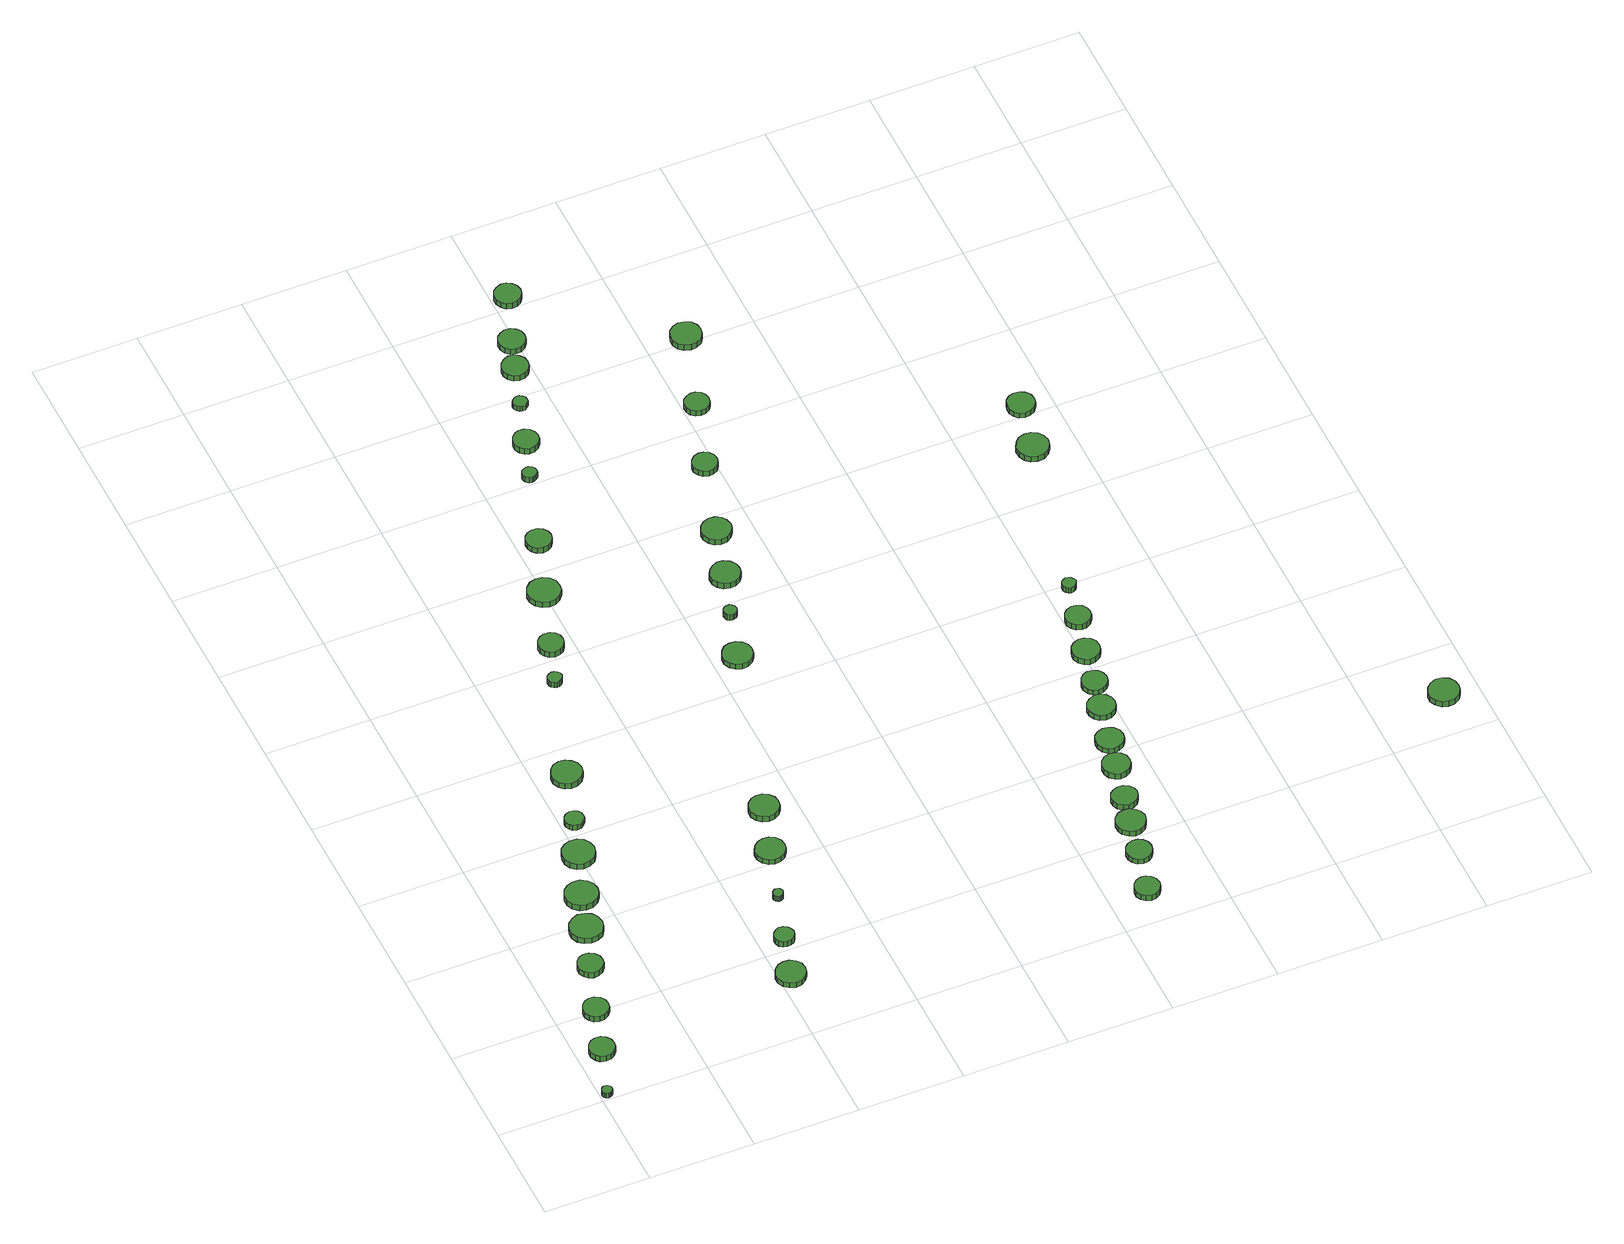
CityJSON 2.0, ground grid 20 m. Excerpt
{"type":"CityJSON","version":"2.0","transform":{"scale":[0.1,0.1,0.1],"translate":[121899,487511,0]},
"CityObjects":{
"tree1":{"type":"SolitaryVegetationObject","attributes":{"function":"something"},"geometry":[{"type":"MultiSurface","lod":"1","boundaries":[[[0,1,2,3,4,5,6,7,8,9,10,11,12,13,14]],[[15,16,17,18,19,20,21,22,23,24,25,26,27,28,29]],[[0,29,28,1]],[[1,28,27,2]],[[2,27,26,3]],[[3,26,25,4]],[[4,25,24,5]],[[5,24,23,6]],[[6,23,22,7]],[[7,22,21,8]],[[8,21,20,9]],[[9,20,19,10]],[[10,19,18,11]],[[11,18,17,12]],[[12,17,16,13]],[[13,16,15,14]],[[14,15,29,0]]]}]},
"tree2":{"type":"SolitaryVegetationObject","attributes":{"function":"something"},"geometry":[{"type":"MultiSurface","lod":"1","boundaries":[[[30,31,32,33,34,35,36,37,38,39,40,41,42,43,44]],[[45,46,47,48,49,50,51,52,53,54,55,56,57,58,59]],[[30,59,58,31]],[[31,58,57,32]],[[32,57,56,33]],[[33,56,55,34]],[[34,55,54,35]],[[35,54,53,36]],[[36,53,52,37]],[[37,52,51,38]],[[38,51,50,39]],[[39,50,49,40]],[[40,49,48,41]],[[41,48,47,42]],[[42,47,46,43]],[[43,46,45,44]],[[44,45,59,30]]]}]},
"tree3":{"type":"SolitaryVegetationObject","attributes":{"function":"something"},"geometry":[{"type":"MultiSurface","lod":"1","boundaries":[[[60,61,62,63,64,65,66,67,68,69,70,71,72,73,74]],[[75,76,77,78,79,80,81,82,83,84,85,86,87,88,89]],[[60,89,88,61]],[[61,88,87,62]],[[62,87,86,63]],[[63,86,85,64]],[[64,85,84,65]],[[65,84,83,66]],[[66,83,82,67]],[[67,82,81,68]],[[68,81,80,69]],[[69,80,79,70]],[[70,79,78,71]],[[71,78,77,72]],[[72,77,76,73]],[[73,76,75,74]],[[74,75,89,60]]]}]},
"tree4":{"type":"SolitaryVegetationObject","attributes":{"function":"something"},"geometry":[{"type":"MultiSurface","lod":"1","boundaries":[[[90,91,92,93,94,95,96,97,98,99,100,101,102,103,104]],[[105,106,107,108,109,110,111,112,113,114,115,116,117,118,119]],[[90,119,118,91]],[[91,118,117,92]],[[92,117,116,93]],[[93,116,115,94]],[[94,115,114,95]],[[95,114,113,96]],[[96,113,112,97]],[[97,112,111,98]],[[98,111,110,99]],[[99,110,109,100]],[[100,109,108,101]],[[101,108,107,102]],[[102,107,106,103]],[[103,106,105,104]],[[104,105,119,90]]]}]},
"tree5":{"type":"SolitaryVegetationObject","attributes":{"function":"something"},"geometry":[{"type":"MultiSurface","lod":"1","boundaries":[[[120,121,122,123,124,125,126,127,128,129,130,131,132,133,134]],[[135,136,137,138,139,140,141,142,143,144,145,146,147,148,149]],[[120,149,148,121]],[[121,148,147,122]],[[122,147,146,123]],[[123,146,145,124]],[[124,145,144,125]],[[125,144,143,126]],[[126,143,142,127]],[[127,142,141,128]],[[128,141,140,129]],[[129,140,139,130]],[[130,139,138,131]],[[131,138,137,132]],[[132,137,136,133]],[[133,136,135,134]],[[134,135,149,120]]]}]},
"tree6":{"type":"SolitaryVegetationObject","attributes":{"function":"something"},"geometry":[{"type":"MultiSurface","lod":"1","boundaries":[[[150,151,152,153,154,155,156,157,158,159,160,161,162,163,164]],[[165,166,167,168,169,170,171,172,173,174,175,176,177,178,179]],[[150,179,178,151]],[[151,178,177,152]],[[152,177,176,153]],[[153,176,175,154]],[[154,175,174,155]],[[155,174,173,156]],[[156,173,172,157]],[[157,172,171,158]],[[158,171,170,159]],[[159,170,169,160]],[[160,169,168,161]],[[161,168,167,162]],[[162,167,166,163]],[[163,166,165,164]],[[164,165,179,150]]]}]},
"tree7":{"type":"SolitaryVegetationObject","attributes":{"function":"something"},"geometry":[{"type":"MultiSurface","lod":"1","boundaries":[[[180,181,182,183,184,185,186,187,188,189,190,191,192,193,194]],[[195,196,197,198,199,200,201,202,203,204,205,206,207,208,209]],[[180,209,208,181]],[[181,208,207,182]],[[182,207,206,183]],[[183,206,205,184]],[[184,205,204,185]],[[185,204,203,186]],[[186,203,202,187]],[[187,202,201,188]],[[188,201,200,189]],[[189,200,199,190]],[[190,199,198,191]],[[191,198,197,192]],[[192,197,196,193]],[[193,196,195,194]],[[194,195,209,180]]]}]},
"tree8":{"type":"SolitaryVegetationObject","attributes":{"function":"something"},"geometry":[{"type":"MultiSurface","lod":"1","boundaries":[[[210,211,212,213,214,215,216,217,218,219,220,221,222,223,224]],[[225,226,227,228,229,230,231,232,233,234,235,236,237,238,239]],[[210,239,238,211]],[[211,238,237,212]],[[212,237,236,213]],[[213,236,235,214]],[[214,235,234,215]],[[215,234,233,216]],[[216,233,232,217]],[[217,232,231,218]],[[218,231,230,219]],[[219,230,229,220]],[[220,229,228,221]],[[221,228,227,222]],[[222,227,226,223]],[[223,226,225,224]],[[224,225,239,210]]]}]},
"tree9":{"type":"SolitaryVegetationObject","attributes":{"function":"something"},"geometry":[{"type":"MultiSurface","lod":"1","boundaries":[[[240,241,242,243,244,245,246,247,248,249,250,251,252,253,254]],[[255,256,257,258,259,260,261,262,263,264,265,266,267,268,269]],[[240,269,268,241]],[[241,268,267,242]],[[242,267,266,243]],[[243,266,265,244]],[[244,265,264,245]],[[245,264,263,246]],[[246,263,262,247]],[[247,262,261,248]],[[248,261,260,249]],[[249,260,259,250]],[[250,259,258,251]],[[251,258,257,252]],[[252,257,256,253]],[[253,256,255,254]],[[254,255,269,240]]]}]},
"tree10":{"type":"SolitaryVegetationObject","attributes":{"function":"something"},"geometry":[{"type":"MultiSurface","lod":"1","boundaries":[[[270,271,272,273,274,275,276,277,278,279,280,281,282,283,284]],[[285,286,287,288,289,290,291,292,293,294,295,296,297,298,299]],[[270,299,298,271]],[[271,298,297,272]],[[272,297,296,273]],[[273,296,295,274]],[[274,295,294,275]],[[275,294,293,276]],[[276,293,292,277]],[[277,292,291,278]],[[278,291,290,279]],[[279,290,289,280]],[[280,289,288,281]],[[281,288,287,282]],[[282,287,286,283]],[[283,286,285,284]],[[284,285,299,270]]]}]},
"tree11":{"type":"SolitaryVegetationObject","attributes":{"function":"something"},"geometry":[{"type":"MultiSurface","lod":"1","boundaries":[[[300,301,302,303,304,305,306,307,308,309,310,311,312,313,314]],[[315,316,317,318,319,320,321,322,323,324,325,326,327,328,329]],[[300,329,328,301]],[[301,328,327,302]],[[302,327,326,303]],[[303,326,325,304]],[[304,325,324,305]],[[305,324,323,306]],[[306,323,322,307]],[[307,322,321,308]],[[308,321,320,309]],[[309,320,319,310]],[[310,319,318,311]],[[311,318,317,312]],[[312,317,316,313]],[[313,316,315,314]],[[314,315,329,300]]]}]},
"tree12":{"type":"SolitaryVegetationObject","attributes":{"function":"something"},"geometry":[{"type":"MultiSurface","lod":"1","boundaries":[[[330,331,332,333,334,335,336,337,338,339,340,341,342,343,344]],[[345,346,347,348,349,350,351,352,353,354,355,356,357,358,359]],[[330,359,358,331]],[[331,358,357,332]],[[332,357,356,333]],[[333,356,355,334]],[[334,355,354,335]],[[335,354,353,336]],[[336,353,352,337]],[[337,352,351,338]],[[338,351,350,339]],[[339,350,349,340]],[[340,349,348,341]],[[341,348,347,342]],[[342,347,346,343]],[[343,346,345,344]],[[344,345,359,330]]]}]},
"tree13":{"type":"SolitaryVegetationObject","attributes":{"function":"something"},"geometry":[{"type":"MultiSurface","lod":"1","boundaries":[[[360,361,362,363,364,365,366,367,368,369,370,371,372,373,374]],[[375,376,377,378,379,380,381,382,383,384,385,386,387,388,389]],[[360,389,388,361]],[[361,388,387,362]],[[362,387,386,363]],[[363,386,385,364]],[[364,385,384,365]],[[365,384,383,366]],[[366,383,382,367]],[[367,382,381,368]],[[368,381,380,369]],[[369,380,379,370]],[[370,379,378,371]],[[371,378,377,372]],[[372,377,376,373]],[[373,376,375,374]],[[374,375,389,360]]]}]},
"tree14":{"type":"SolitaryVegetationObject","attributes":{"function":"something"},"geometry":[{"type":"MultiSurface","lod":"1","boundaries":[[[390,391,392,393,394,395,396,397,398,399,400,401,402,403,404]],[[405,406,407,408,409,410,411,412,413,414,415,416,417,418,419]],[[390,419,418,391]],[[391,418,417,392]],[[392,417,416,393]],[[393,416,415,394]],[[394,415,414,395]],[[395,414,413,396]],[[396,413,412,397]],[[397,412,411,398]],[[398,411,410,399]],[[399,410,409,400]],[[400,409,408,401]],[[401,408,407,402]],[[402,407,406,403]],[[403,406,405,404]],[[404,405,419,390]]]}]},
"tree15":{"type":"SolitaryVegetationObject","attributes":{"function":"something"},"geometry":[{"type":"MultiSurface","lod":"1","boundaries":[[[420,421,422,423,424,425,426,427,428,429,430,431,432,433,434]],[[435,436,437,438,439,440,441,442,443,444,445,446,447,448,449]],[[420,449,448,421]],[[421,448,447,422]],[[422,447,446,423]],[[423,446,445,424]],[[424,445,444,425]],[[425,444,443,426]],[[426,443,442,427]],[[427,442,441,428]],[[428,441,440,429]],[[429,440,439,430]],[[430,439,438,431]],[[431,438,437,432]],[[432,437,436,433]],[[433,436,435,434]],[[434,435,449,420]]]}]},
"tree16":{"type":"SolitaryVegetationObject","attributes":{"function":"something"},"geometry":[{"type":"MultiSurface","lod":"1","boundaries":[[[450,451,452,453,454,455,456,457,458,459,460,461,462,463,464]],[[465,466,467,468,469,470,471,472,473,474,475,476,477,478,479]],[[450,479,478,451]],[[451,478,477,452]],[[452,477,476,453]],[[453,476,475,454]],[[454,475,474,455]],[[455,474,473,456]],[[456,473,472,457]],[[457,472,471,458]],[[458,471,470,459]],[[459,470,469,460]],[[460,469,468,461]],[[461,468,467,462]],[[462,467,466,463]],[[463,466,465,464]],[[464,465,479,450]]]}]},
"tree17":{"type":"SolitaryVegetationObject","attributes":{"function":"something"},"geometry":[{"type":"MultiSurface","lod":"1","boundaries":[[[480,481,482,483,484,485,486,487,488,489,490,491,492,493,494]],[[495,496,497,498,499,500,501,502,503,504,505,506,507,508,509]],[[480,509,508,481]],[[481,508,507,482]],[[482,507,506,483]],[[483,506,505,484]],[[484,505,504,485]],[[485,504,503,486]],[[486,503,502,487]],[[487,502,501,488]],[[488,501,500,489]],[[489,500,499,490]],[[490,499,498,491]],[[491,498,497,492]],[[492,497,496,493]],[[493,496,495,494]],[[494,495,509,480]]]}]},
"tree18":{"type":"SolitaryVegetationObject","attributes":{"function":"something"},"geometry":[{"type":"MultiSurface","lod":"1","boundaries":[[[510,511,512,513,514,515,516,517,518,519,520,521,522,523,524]],[[525,526,527,528,529,530,531,532,533,534,535,536,537,538,539]],[[510,539,538,511]],[[511,538,537,512]],[[512,537,536,513]],[[513,536,535,514]],[[514,535,534,515]],[[515,534,533,516]],[[516,533,532,517]],[[517,532,531,518]],[[518,531,530,519]],[[519,530,529,520]],[[520,529,528,521]],[[521,528,527,522]],[[522,527,526,523]],[[523,526,525,524]],[[524,525,539,510]]]}]},
"tree19":{"type":"SolitaryVegetationObject","attributes":{"function":"something"},"geometry":[{"type":"MultiSurface","lod":"1","boundaries":[[[540,541,542,543,544,545,546,547,548,549,550,551,552,553,554]],[[555,556,557,558,559,560,561,562,563,564,565,566,567,568,569]],[[540,569,568,541]],[[541,568,567,542]],[[542,567,566,543]],[[543,566,565,544]],[[544,565,564,545]],[[545,564,563,546]],[[546,563,562,547]],[[547,562,561,548]],[[548,561,560,549]],[[549,560,559,550]],[[550,559,558,551]],[[551,558,557,552]],[[552,557,556,553]],[[553,556,555,554]],[[554,555,569,540]]]}]},
"tree20":{"type":"SolitaryVegetationObject","attributes":{"function":"something"},"geometry":[{"type":"MultiSurface","lod":"1","boundaries":[[[570,571,572,573,574,575,576,577,578,579,580,581,582,583,584]],[[585,586,587,588,589,590,591,592,593,594,595,596,597,598,599]],[[570,599,598,571]],[[571,598,597,572]],[[572,597,596,573]],[[573,596,595,574]],[[574,595,594,575]],[[575,594,593,576]],[[576,593,592,577]],[[577,592,591,578]],[[578,591,590,579]],[[579,590,589,580]],[[580,589,588,581]],[[581,588,587,582]],[[582,587,586,583]],[[583,586,585,584]],[[584,585,599,570]]]}]},
"tree21":{"type":"SolitaryVegetationObject","attributes":{"function":"something"},"geometry":[{"type":"MultiSurface","lod":"1","boundaries":[[[600,601,602,603,604,605,606,607,608,609,610,611,612,613,614]],[[615,616,617,618,619,620,621,622,623,624,625,626,627,628,629]],[[600,629,628,601]],[[601,628,627,602]],[[602,627,626,603]],[[603,626,625,604]],[[604,625,624,605]],[[605,624,623,606]],[[606,623,622,607]],[[607,622,621,608]],[[608,621,620,609]],[[609,620,619,610]],[[610,619,618,611]],[[611,618,617,612]],[[612,617,616,613]],[[613,616,615,614]],[[614,615,629,600]]]}]},
"tree22":{"type":"SolitaryVegetationObject","attributes":{"function":"something"},"geometry":[{"type":"MultiSurface","lod":"1","boundaries":[[[630,631,632,633,634,635,636,637,638,639,640,641,642,643,644]],[[645,646,647,648,649,650,651,652,653,654,655,656,657,658,659]],[[630,659,658,631]],[[631,658,657,632]],[[632,657,656,633]],[[633,656,655,634]],[[634,655,654,635]],[[635,654,653,636]],[[636,653,652,637]],[[637,652,651,638]],[[638,651,650,639]],[[639,650,649,640]],[[640,649,648,641]],[[641,648,647,642]],[[642,647,646,643]],[[643,646,645,644]],[[644,645,659,630]]]}]},
"tree23":{"type":"SolitaryVegetationObject","attributes":{"function":"something"},"geometry":[{"type":"MultiSurface","lod":"1","boundaries":[[[660,661,662,663,664,665,666,667,668,669,670,671,672,673,674]],[[675,676,677,678,679,680,681,682,683,684,685,686,687,688,689]],[[660,689,688,661]],[[661,688,687,662]],[[662,687,686,663]],[[663,686,685,664]],[[664,685,684,665]],[[665,684,683,666]],[[666,683,682,667]],[[667,682,681,668]],[[668,681,680,669]],[[669,680,679,670]],[[670,679,678,671]],[[671,678,677,672]],[[672,677,676,673]],[[673,676,675,674]],[[674,675,689,660]]]}]},
"tree24":{"type":"SolitaryVegetationObject","attributes":{"function":"something"},"geometry":[{"type":"MultiSurface","lod":"1","boundaries":[[[690,691,692,693,694,695,696,697,698,699,700,701,702,703,704]],[[705,706,707,708,709,710,711,712,713,714,715,716,717,718,719]],[[690,719,718,691]],[[691,718,717,692]],[[692,717,716,693]],[[693,716,715,694]],[[694,715,714,695]],[[695,714,713,696]],[[696,713,712,697]],[[697,712,711,698]],[[698,711,710,699]],[[699,710,709,700]],[[700,709,708,701]],[[701,708,707,702]],[[702,707,706,703]],[[703,706,705,704]],[[704,705,719,690]]]}]},
"tree25":{"type":"SolitaryVegetationObject","attributes":{"function":"something"},"geometry":[{"type":"MultiSurface","lod":"1","boundaries":[[[720,721,722,723,724,725,726,727,728,729,730,731,732,733,734]],[[735,736,737,738,739,740,741,742,743,744,745,746,747,748,749]],[[720,749,748,721]],[[721,748,747,722]],[[722,747,746,723]],[[723,746,745,724]],[[724,745,744,725]],[[725,744,743,726]],[[726,743,742,727]],[[727,742,741,728]],[[728,741,740,729]],[[729,740,739,730]],[[730,739,738,731]],[[731,738,737,732]],[[732,737,736,733]],[[733,736,735,734]],[[734,735,749,720]]]}]},
"tree26":{"type":"SolitaryVegetationObject","attributes":{"function":"something"},"geometry":[{"type":"MultiSurface","lod":"1","boundaries":[[[750,751,752,753,754,755,756,757,758,759,760,761,762,763,764]],[[765,766,767,768,769,770,771,772,773,774,775,776,777,778,779]],[[750,779,778,751]],[[751,778,777,752]],[[752,777,776,753]],[[753,776,775,754]],[[754,775,774,755]],[[755,774,773,756]],[[756,773,772,757]],[[757,772,771,758]],[[758,771,770,759]],[[759,770,769,760]],[[760,769,768,761]],[[761,768,767,762]],[[762,767,766,763]],[[763,766,765,764]],[[764,765,779,750]]]}]},
"tree27":{"type":"SolitaryVegetationObject","attributes":{"function":"something"},"geometry":[{"type":"MultiSurface","lod":"1","boundaries":[[[780,781,782,783,784,785,786,787,788,789,790,791,792,793,794]],[[795,796,797,798,799,800,801,802,803,804,805,806,807,808,809]],[[780,809,808,781]],[[781,808,807,782]],[[782,807,806,783]],[[783,806,805,784]],[[784,805,804,785]],[[785,804,803,786]],[[786,803,802,787]],[[787,802,801,788]],[[788,801,800,789]],[[789,800,799,790]],[[790,799,798,791]],[[791,798,797,792]],[[792,797,796,793]],[[793,796,795,794]],[[794,795,809,780]]]}]},
"tree28":{"type":"SolitaryVegetationObject","attributes":{"function":"something"},"geometry":[{"type":"MultiSurface","lod":"1","boundaries":[[[810,811,812,813,814,815,816,817,818,819,820,821,822,823,824]],[[825,826,827,828,829,830,831,832,833,834,835,836,837,838,839]],[[810,839,838,811]],[[811,838,837,812]],[[812,837,836,813]],[[813,836,835,814]],[[814,835,834,815]],[[815,834,833,816]],[[816,833,832,817]],[[817,832,831,818]],[[818,831,830,819]],[[819,830,829,820]],[[820,829,828,821]],[[821,828,827,822]],[[822,827,826,823]],[[823,826,825,824]],[[824,825,839,810]]]}]},
"tree29":{"type":"SolitaryVegetationObject","attributes":{"function":"something"},"geometry":[{"type":"MultiSurface","lod":"1","boundaries":[[[840,841,842,843,844,845,846,847,848,849,850,851,852,853,854]],[[855,856,857,858,859,860,861,862,863,864,865,866,867,868,869]],[[840,869,868,841]],[[841,868,867,842]],[[842,867,866,843]],[[843,866,865,844]],[[844,865,864,845]],[[845,864,863,846]],[[846,863,862,847]],[[847,862,861,848]],[[848,861,860,849]],[[849,860,859,850]],[[850,859,858,851]],[[851,858,857,852]],[[852,857,856,853]],[[853,856,855,854]],[[854,855,869,840]]]}]},
"tree30":{"type":"SolitaryVegetationObject","attributes":{"function":"something"},"geometry":[{"type":"MultiSurface","lod":"1","boundaries":[[[870,871,872,873,874,875,876,877,878,879,880,881,882,883,884]],[[885,886,887,888,889,890,891,892,893,894,895,896,897,898,899]],[[870,899,898,871]],[[871,898,897,872]],[[872,897,896,873]],[[873,896,895,874]],[[874,895,894,875]],[[875,894,893,876]],[[876,893,892,877]],[[877,892,891,878]],[[878,891,890,879]],[[879,890,889,880]],[[880,889,888,881]],[[881,888,887,882]],[[882,887,886,883]],[[883,886,885,884]],[[884,885,899,870]]]}]},
"tree31":{"type":"SolitaryVegetationObject","attributes":{"function":"something"},"geometry":[{"type":"MultiSurface","lod":"1","boundaries":[[[900,901,902,903,904,905,906,907,908,909,910,911,912,913,914]],[[915,916,917,918,919,920,921,922,923,924,925,926,927,928,929]],[[900,929,928,901]],[[901,928,927,902]],[[902,927,926,903]],[[903,926,925,904]],[[904,925,924,905]],[[905,924,923,906]],[[906,923,922,907]],[[907,922,921,908]],[[908,921,920,909]],[[909,920,919,910]],[[910,919,918,911]],[[911,918,917,912]],[[912,917,916,913]],[[913,916,915,914]],[[914,915,929,900]]]}]},
"tree32":{"type":"SolitaryVegetationObject","attributes":{"function":"something"},"geometry":[{"type":"MultiSurface","lod":"1","boundaries":[[[930,931,932,933,934,935,936,937,938,939,940,941,942,943,944]],[[945,946,947,948,949,950,951,952,953,954,955,956,957,958,959]],[[930,959,958,931]],[[931,958,957,932]],[[932,957,956,933]],[[933,956,955,934]],[[934,955,954,935]],[[935,954,953,936]],[[936,953,952,937]],[[937,952,951,938]],[[938,951,950,939]],[[939,950,949,940]],[[940,949,948,941]],[[941,948,947,942]],[[942,947,946,943]],[[943,946,945,944]],[[944,945,959,930]]]}]},
"tree33":{"type":"SolitaryVegetationObject","attributes":{"function":"something"},"geometry":[{"type":"MultiSurface","lod":"1","boundaries":[[[960,961,962,963,964,965,966,967,968,969,970,971,972,973,974]],[[975,976,977,978,979,980,981,982,983,984,985,986,987,988,989]],[[960,989,988,961]],[[961,988,987,962]],[[962,987,986,963]],[[963,986,985,964]],[[964,985,984,965]],[[965,984,983,966]],[[966,983,982,967]],[[967,982,981,968]],[[968,981,980,969]],[[969,980,979,970]],[[970,979,978,971]],[[971,978,977,972]],[[972,977,976,973]],[[973,976,975,974]],[[974,975,989,960]]]}]},
"tree34":{"type":"SolitaryVegetationObject","attributes":{"function":"something"},"geometry":[{"type":"MultiSurface","lod":"1","boundaries":[[[990,991,992,993,994,995,996,997,998,999,1000,1001,1002,1003,1004]],[[1005,1006,1007,1008,1009,1010,1011,1012,1013,1014,1015,1016,1017,1018,1019]],[[990,1019,1018,991]],[[991,1018,1017,992]],[[992,1017,1016,993]],[[993,1016,1015,994]],[[994,1015,1014,995]],[[995,1014,1013,996]],[[996,1013,1012,997]],[[997,1012,1011,998]],[[998,1011,1010,999]],[[999,1010,1009,1000]],[[1000,1009,1008,1001]],[[1001,1008,1007,1002]],[[1002,1007,1006,1003]],[[1003,1006,1005,1004]],[[1004,1005,1019,990]]]}]},
"tree35":{"type":"SolitaryVegetationObject","attributes":{"function":"something"},"geometry":[{"type":"MultiSurface","lod":"1","boundaries":[[[1020,1021,1022,1023,1024,1025,1026,1027,1028,1029,1030,1031,1032,1033,1034]],[[1035,1036,1037,1038,1039,1040,1041,1042,1043,1044,1045,1046,1047,1048,1049]],[[1020,1049,1048,1021]],[[1021,1048,1047,1022]],[[1022,1047,1046,1023]],[[1023,1046,1045,1024]],[[1024,1045,1044,1025]],[[1025,1044,1043,1026]],[[1026,1043,1042,1027]],[[1027,1042,1041,1028]],[[1028,1041,1040,1029]],[[1029,1040,1039,1030]],[[1030,1039,1038,1031]],[[1031,1038,1037,1032]],[[1032,1037,1036,1033]],[[1033,1036,1035,1034]],[[1034,1035,1049,1020]]]}]},
"tree36":{"type":"SolitaryVegetationObject","attributes":{"function":"something"},"geometry":[{"type":"MultiSurface","lod":"1","boundaries":[[[1050,1051,1052,1053,1054,1055,1056,1057,1058,1059,1060,1061,1062,1063,1064]],[[1065,1066,1067,1068,1069,1070,1071,1072,1073,1074,1075,1076,1077,1078,1079]],[[1050,1079,1078,1051]],[[1051,1078,1077,1052]],[[1052,1077,1076,1053]],[[1053,1076,1075,1054]],[[1054,1075,1074,1055]],[[1055,1074,1073,1056]],[[1056,1073,1072,1057]],[[1057,1072,1071,1058]],[[1058,1071,1070,1059]],[[1059,1070,1069,1060]],[[1060,1069,1068,1061]],[[1061,1068,1067,1062]],[[1062,1067,1066,1063]],[[1063,1066,1065,1064]],[[1064,1065,1079,1050]]]}]},
"tree37":{"type":"SolitaryVegetationObject","attributes":{"function":"something"},"geometry":[{"type":"MultiSurface","lod":"1","boundaries":[[[1080,1081,1082,1083,1084,1085,1086,1087,1088,1089,1090,1091,1092,1093,1094]],[[1095,1096,1097,1098,1099,1100,1101,1102,1103,1104,1105,1106,1107,1108,1109]],[[1080,1109,1108,1081]],[[1081,1108,1107,1082]],[[1082,1107,1106,1083]],[[1083,1106,1105,1084]],[[1084,1105,1104,1085]],[[1085,1104,1103,1086]],[[1086,1103,1102,1087]],[[1087,1102,1101,1088]],[[1088,1101,1100,1089]],[[1089,1100,1099,1090]],[[1090,1099,1098,1091]],[[1091,1098,1097,1092]],[[1092,1097,1096,1093]],[[1093,1096,1095,1094]],[[1094,1095,1109,1080]]]}]},
"tree38":{"type":"SolitaryVegetationObject","attributes":{"function":"something"},"geometry":[{"type":"MultiSurface","lod":"1","boundaries":[[[1110,1111,1112,1113,1114,1115,1116,1117,1118,1119,1120,1121,1122,1123,1124]],[[1125,1126,1127,1128,1129,1130,1131,1132,1133,1134,1135,1136,1137,1138,1139]],[[1110,1139,1138,1111]],[[1111,1138,1137,1112]],[[1112,1137,1136,1113]],[[1113,1136,1135,1114]],[[1114,1135,1134,1115]],[[1115,1134,1133,1116]],[[1116,1133,1132,1117]],[[1117,1132,1131,1118]],[[1118,1131,1130,1119]],[[1119,1130,1129,1120]],[[1120,1129,1128,1121]],[[1121,1128,1127,1122]],[[1122,1127,1126,1123]],[[1123,1126,1125,1124]],[[1124,1125,1139,1110]]]}]},
"tree39":{"type":"SolitaryVegetationObject","attributes":{"function":"something"},"geometry":[{"type":"MultiSurface","lod":"1","boundaries":[[[1140,1141,1142,1143,1144,1145,1146,1147,1148,1149,1150,1151,1152,1153,1154]],[[1155,1156,1157,1158,1159,1160,1161,1162,1163,1164,1165,1166,1167,1168,1169]],[[1140,1169,1168,1141]],[[1141,1168,1167,1142]],[[1142,1167,1166,1143]],[[1143,1166,1165,1144]],[[1144,1165,1164,1145]],[[1145,1164,1163,1146]],[[1146,1163,1162,1147]],[[1147,1162,1161,1148]],[[1148,1161,1160,1149]],[[1149,1160,1159,1150]],[[1150,1159,1158,1151]],[[1151,1158,1157,1152]],[[1152,1157,1156,1153]],[[1153,1156,1155,1154]],[[1154,1155,1169,1140]]]}]},
"tree40":{"type":"SolitaryVegetationObject","attributes":{"function":"something"},"geometry":[{"type":"MultiSurface","lod":"1","boundaries":[[[1170,1171,1172,1173,1174,1175,1176,1177,1178,1179,1180,1181,1182,1183,1184]],[[1185,1186,1187,1188,1189,1190,1191,1192,1193,1194,1195,1196,1197,1198,1199]],[[1170,1199,1198,1171]],[[1171,1198,1197,1172]],[[1172,1197,1196,1173]],[[1173,1196,1195,1174]],[[1174,1195,1194,1175]],[[1175,1194,1193,1176]],[[1176,1193,1192,1177]],[[1177,1192,1191,1178]],[[1178,1191,1190,1179]],[[1179,1190,1189,1180]],[[1180,1189,1188,1181]],[[1181,1188,1187,1182]],[[1182,1187,1186,1183]],[[1183,1186,1185,1184]],[[1184,1185,1199,1170]]]}]},
"tree41":{"type":"SolitaryVegetationObject","attributes":{"function":"something"},"geometry":[{"type":"MultiSurface","lod":"1","boundaries":[[[1200,1201,1202,1203,1204,1205,1206,1207,1208,1209,1210,1211,1212,1213,1214]],[[1215,1216,1217,1218,1219,1220,1221,1222,1223,1224,1225,1226,1227,1228,1229]],[[1200,1229,1228,1201]],[[1201,1228,1227,1202]],[[1202,1227,1226,1203]],[[1203,1226,1225,1204]],[[1204,1225,1224,1205]],[[1205,1224,1223,1206]],[[1206,1223,1222,1207]],[[1207,1222,1221,1208]],[[1208,1221,1220,1209]],[[1209,1220,1219,1210]],[[1210,1219,1218,1211]],[[1211,1218,1217,1212]],[[1212,1217,1216,1213]],[[1213,1216,1215,1214]],[[1214,1215,1229,1200]]]}]},
"tree42":{"type":"SolitaryVegetationObject","attributes":{"function":"something"},"geometry":[{"type":"MultiSurface","lod":"1","boundaries":[[[1230,1231,1232,1233,1234,1235,1236,1237,1238,1239,1240,1241,1242,1243,1244]],[[1245,1246,1247,1248,1249,1250,1251,1252,1253,1254,1255,1256,1257,1258,1259]],[[1230,1259,1258,1231]],[[1231,1258,1257,1232]],[[1232,1257,1256,1233]],[[1233,1256,1255,1234]],[[1234,1255,1254,1235]],[[1235,1254,1253,1236]],[[1236,1253,1252,1237]],[[1237,1252,1251,1238]],[[1238,1251,1250,1239]],[[1239,1250,1249,1240]],[[1240,1249,1248,1241]],[[1241,1248,1247,1242]],[[1242,1247,1246,1243]],[[1243,1246,1245,1244]],[[1244,1245,1259,1230]]]}]},
"tree43":{"type":"SolitaryVegetationObject","attributes":{"function":"something"},"geometry":[{"type":"MultiSurface","lod":"1","boundaries":[[[1260,1261,1262,1263,1264,1265,1266,1267,1268,1269,1270,1271,1272,1273,1274]],[[1275,1276,1277,1278,1279,1280,1281,1282,1283,1284,1285,1286,1287,1288,1289]],[[1260,1289,1288,1261]],[[1261,1288,1287,1262]],[[1262,1287,1286,1263]],[[1263,1286,1285,1264]],[[1264,1285,1284,1265]],[[1265,1284,1283,1266]],[[1266,1283,1282,1267]],[[1267,1282,1281,1268]],[[1268,1281,1280,1269]],[[1269,1280,1279,1270]],[[1270,1279,1278,1271]],[[1271,1278,1277,1272]],[[1272,1277,1276,1273]],[[1273,1276,1275,1274]],[[1274,1275,1289,1260]]]}]},
"tree44":{"type":"SolitaryVegetationObject","attributes":{"function":"something"},"geometry":[{"type":"MultiSurface","lod":"1","boundaries":[[[1290,1291,1292,1293,1294,1295,1296,1297,1298,1299,1300,1301,1302,1303,1304]],[[1305,1306,1307,1308,1309,1310,1311,1312,1313,1314,1315,1316,1317,1318,1319]],[[1290,1319,1318,1291]],[[1291,1318,1317,1292]],[[1292,1317,1316,1293]],[[1293,1316,1315,1294]],[[1294,1315,1314,1295]],[[1295,1314,1313,1296]],[[1296,1313,1312,1297]],[[1297,1312,1311,1298]],[[1298,1311,1310,1299]],[[1299,1310,1309,1300]],[[1300,1309,1308,1301]],[[1301,1308,1307,1302]],[[1302,1307,1306,1303]],[[1303,1306,1305,1304]],[[1304,1305,1319,1290]]]}]},
"tree45":{"type":"SolitaryVegetationObject","attributes":{"function":"something"},"geometry":[{"type":"MultiSurface","lod":"1","boundaries":[[[1320,1321,1322,1323,1324,1325,1326,1327,1328,1329,1330,1331,1332,1333,1334]],[[1335,1336,1337,1338,1339,1340,1341,1342,1343,1344,1345,1346,1347,1348,1349]],[[1320,1349,1348,1321]],[[1321,1348,1347,1322]],[[1322,1347,1346,1323]],[[1323,1346,1345,1324]],[[1324,1345,1344,1325]],[[1325,1344,1343,1326]],[[1326,1343,1342,1327]],[[1327,1342,1341,1328]],[[1328,1341,1340,1329]],[[1329,1340,1339,1330]],[[1330,1339,1338,1331]],[[1331,1338,1337,1332]],[[1332,1337,1336,1333]],[[1333,1336,1335,1334]],[[1334,1335,1349,1320]]]}]}
},
"vertices":[
[23,11,15],[22,15,15],[19,18,15],[16,20,15],[12,21,15],[8,20,15],[5,17,15],[4,13,15],[4,9,15],[5,6,15],[8,3,15],[12,2,15],[16,2,15],[19,4,15],[22,7,15],[22,7,3],[19,4,3],[16,2,3],[12,2,3],[8,3,3],[5,6,3],[4,9,3],[4,13,3],[5,17,3],[8,20,3],[12,21,3],[16,20,3],[19,18,3],[22,15,3],[23,11,3],
[70,108,16],[68,118,16],[62,126,16],[54,131,16],[44,132,16],[34,129,16],[27,122,16],[23,113,16],[23,103,16],[27,94,16],[34,87,16],[44,84,16],[54,85,16],[62,90,16],[68,98,16],[68,98,3],[62,90,3],[54,85,3],[44,84,3],[34,87,3],[27,94,3],[23,103,3],[23,113,3],[27,122,3],[34,129,3],[44,132,3],[54,131,3],[62,126,3],[68,118,3],[70,108,3],
[99,199,16],[97,209,16],[91,217,16],[82,222,16],[72,223,16],[63,220,16],[56,213,16],[52,204,16],[52,194,16],[56,185,16],[63,178,16],[72,175,16],[82,176,16],[91,181,16],[97,189,16],[97,189,3],[91,181,3],[82,176,3],[72,175,3],[63,178,3],[56,185,3],[52,194,3],[52,204,3],[56,213,3],[63,220,3],[72,223,3],[82,222,3],[91,217,3],[97,209,3],[99,199,3],
[133,299,16],[131,309,16],[125,317,16],[116,322,16],[106,323,16],[97,320,16],[90,313,16],[86,304,16],[86,294,16],[90,285,16],[97,278,16],[106,275,16],[116,276,16],[125,281,16],[131,289,16],[131,289,3],[125,281,3],[116,276,3],[106,275,3],[97,278,3],[90,285,3],[86,294,3],[86,304,3],[90,313,3],[97,320,3],[106,323,3],[116,322,3],[125,317,3],[131,309,3],[133,299,3],
[169,382,17],[166,395,17],[159,405,17],[148,411,17],[135,413,17],[123,409,17],[113,400,17],[108,388,17],[108,376,17],[113,364,17],[123,356,17],[135,352,17],[148,353,17],[159,359,17],[166,370,17],[166,370,4],[159,359,4],[148,353,4],[135,352,4],[123,356,4],[113,364,4],[108,376,4],[108,388,4],[113,400,4],[123,409,4],[135,413,4],[148,411,4],[159,405,4],[166,395,4],[169,382,4],
[194,459,16],[191,471,16],[184,481,16],[173,488,16],[160,489,16],[148,485,16],[138,477,16],[133,465,16],[133,452,16],[138,441,16],[148,432,16],[160,428,16],[173,430,16],[184,436,16],[191,446,16],[191,446,3],[184,436,3],[173,430,3],[160,428,3],[148,432,3],[138,441,3],[133,452,3],[133,465,3],[138,477,3],[148,485,3],[160,489,3],[173,488,3],[184,481,3],[191,471,3],[194,459,3],
[229,551,16],[226,563,16],[219,574,16],[208,580,16],[195,581,16],[183,577,16],[174,569,16],[169,557,16],[169,544,16],[174,533,16],[183,524,16],[195,520,16],[208,522,16],[219,528,16],[226,538,16],[226,538,3],[219,528,3],[208,522,3],[195,520,3],[183,524,3],[174,533,3],[169,544,3],[169,557,3],[174,569,3],[183,577,3],[195,581,3],[208,580,3],[219,574,3],[226,563,3],[229,551,3],
[242,627,16],[241,635,16],[236,641,16],[230,644,16],[222,645,16],[215,643,16],[210,638,16],[207,631,16],[207,624,16],[210,617,16],[215,612,16],[222,610,16],[230,610,16],[236,614,16],[241,620,16],[241,620,4],[236,614,4],[230,610,4],[222,610,4],[215,612,4],[210,617,4],[207,624,4],[207,631,4],[210,638,4],[215,643,4],[222,645,4],[230,644,4],[236,641,4],[241,635,4],[242,627,4],
[448,138,16],[446,149,16],[439,158,16],[429,164,16],[418,165,16],[407,162,16],[398,154,16],[393,143,16],[393,132,16],[398,121,16],[407,114,16],[418,110,16],[429,111,16],[439,117,16],[446,126,16],[446,126,4],[439,117,4],[429,111,4],[418,110,4],[407,114,4],[398,121,4],[393,132,4],[393,143,4],[398,154,4],[407,162,4],[418,165,4],[429,164,4],[439,158,4],[446,149,4],[448,138,4],
[286,733,17],[283,745,17],[276,754,17],[266,760,17],[254,762,17],[242,758,17],[234,750,17],[229,739,17],[229,727,17],[234,716,17],[242,708,17],[254,704,17],[266,706,17],[276,712,17],[283,721,17],[283,721,4],[276,712,4],[266,706,4],[254,704,4],[242,708,4],[234,716,4],[229,727,4],[229,739,4],[234,750,4],[242,758,4],[254,762,4],[266,760,4],[276,754,4],[283,745,4],[286,733,4],
[465,224,16],[463,232,16],[459,238,16],[452,242,16],[444,243,16],[437,240,16],[431,235,16],[428,228,16],[428,220,16],[431,213,16],[437,208,16],[444,206,16],[452,207,16],[459,211,16],[463,217,16],[463,217,3],[459,211,3],[452,207,3],[444,206,3],[437,208,3],[431,213,3],[428,220,3],[428,228,3],[431,235,3],[437,240,3],[444,243,3],[452,242,3],[459,238,3],[463,232,3],[465,224,3],
[487,321,15],[486,325,15],[484,328,15],[481,330,15],[476,331,15],[473,329,15],[470,327,15],[468,323,15],[468,319,15],[470,315,15],[473,312,15],[476,311,15],[481,312,15],[484,314,15],[486,317,15],[486,317,2],[484,314,2],[481,312,2],[476,311,2],[473,312,2],[470,315,2],[468,319,2],[468,323,2],[470,327,2],[473,329,2],[476,331,2],[481,330,2],[484,328,2],[486,325,2],[487,321,2],
[345,951,15],[343,956,15],[340,960,15],[335,963,15],[330,964,15],[325,962,15],[320,958,15],[318,953,15],[318,948,15],[320,943,15],[325,939,15],[330,937,15],[335,938,15],[340,941,15],[343,945,15],[343,945,2],[340,941,2],[335,938,2],[330,937,2],[325,939,2],[320,943,2],[318,948,2],[318,953,2],[320,958,2],[325,962,2],[330,964,2],[335,963,2],[340,960,2],[343,956,2],[345,951,2],
[535,422,16],[533,433,16],[526,443,16],[516,448,16],[505,449,16],[494,446,16],[485,438,16],[480,428,16],[480,416,16],[485,406,16],[494,398,16],[505,394,16],[516,396,16],[526,401,16],[533,411,16],[533,411,4],[526,401,4],[516,396,4],[505,394,4],[494,398,4],[485,406,4],[480,416,4],[480,428,4],[485,438,4],[494,446,4],[505,449,4],[516,448,4],[526,443,4],[533,433,4],[535,422,4],
[382,1028,16],[380,1038,16],[374,1046,16],[366,1051,16],[356,1052,16],[346,1049,16],[339,1042,16],[335,1033,16],[335,1023,16],[339,1014,16],[346,1008,16],[356,1004,16],[366,1006,16],[374,1010,16],[380,1019,16],[380,1019,3],[374,1010,3],[366,1006,3],[356,1004,3],[346,1008,3],[339,1014,3],[335,1023,3],[335,1033,3],[339,1042,3],[346,1049,3],[356,1052,3],[366,1051,3],[374,1046,3],[380,1038,3],[382,1028,3],
[567,521,16],[565,532,16],[558,541,16],[548,547,16],[537,548,16],[526,545,16],[517,537,16],[512,527,16],[512,515,16],[517,504,16],[526,497,16],[537,493,16],[548,494,16],[558,500,16],[565,509,16],[565,509,3],[558,500,3],[548,494,3],[537,493,3],[526,497,3],[517,504,3],[512,515,3],[512,527,3],[517,537,3],[526,545,3],[537,548,3],[548,547,3],[558,541,3],[565,532,3],[567,521,3],
[428,1147,17],[426,1159,17],[418,1170,17],[407,1176,17],[395,1177,17],[383,1174,17],[373,1165,17],[368,1153,17],[368,1141,17],[373,1129,17],[383,1121,17],[395,1117,17],[407,1118,17],[418,1124,17],[426,1135,17],[426,1135,4],[418,1124,4],[407,1118,4],[395,1117,4],[383,1121,4],[373,1129,4],[368,1141,4],[368,1153,4],[373,1165,4],[383,1174,4],[395,1177,4],[407,1176,4],[418,1170,4],[426,1159,4],[428,1147,4],
[464,1265,16],[462,1274,16],[456,1282,16],[448,1287,16],[438,1288,16],[428,1285,16],[421,1279,16],[417,1270,16],[417,1260,16],[421,1251,16],[428,1244,16],[438,1241,16],[448,1242,16],[456,1247,16],[462,1255,16],[462,1255,3],[456,1247,3],[448,1242,3],[438,1241,3],[428,1244,3],[421,1251,3],[417,1260,3],[417,1270,3],[421,1279,3],[428,1285,3],[438,1288,3],[448,1287,3],[456,1282,3],[462,1274,3],[464,1265,3],
[673,873,16],[671,884,16],[664,893,16],[654,899,16],[642,900,16],[631,897,16],[623,889,16],[618,879,16],[618,867,16],[623,856,16],[631,849,16],[642,845,16],[654,846,16],[664,852,16],[671,861,16],[671,861,4],[664,852,4],[654,846,4],[642,845,4],[631,849,4],[623,856,4],[618,867,4],[618,879,4],[623,889,4],[631,897,4],[642,900,4],[654,899,4],[664,893,4],[671,884,4],[673,873,4],
[504,1417,15],[503,1422,15],[499,1427,15],[494,1430,15],[489,1430,15],[484,1428,15],[479,1425,15],[477,1420,15],[477,1414,15],[479,1409,15],[484,1405,15],[489,1403,15],[494,1404,15],[499,1407,15],[503,1411,15],[503,1411,2],[499,1407,2],[494,1404,2],[489,1403,2],[484,1405,2],[479,1409,2],[477,1414,2],[477,1420,2],[479,1425,2],[484,1428,2],[489,1430,2],[494,1430,2],[499,1427,2],[503,1422,2],[504,1417,2],
[540,1491,16],[538,1501,16],[532,1509,16],[523,1514,16],[513,1515,16],[504,1512,16],[497,1505,16],[493,1496,16],[493,1486,16],[497,1477,16],[504,1470,16],[513,1467,16],[523,1468,16],[532,1473,16],[538,1481,16],[538,1481,3],[532,1473,3],[523,1468,3],[513,1467,3],[504,1470,3],[497,1477,3],[493,1486,3],[493,1496,3],[497,1505,3],[504,1512,3],[513,1515,3],[523,1514,3],[532,1509,3],[538,1501,3],[540,1491,3],
[689,973,15],[687,978,15],[684,982,15],[680,985,15],[675,985,15],[670,984,15],[666,980,15],[664,975,15],[664,970,15],[666,965,15],[670,962,15],[675,960,15],[680,961,15],[684,963,15],[687,968,15],[687,968,2],[684,963,2],[680,961,2],[675,960,2],[670,962,2],[666,965,2],[664,970,2],[664,975,2],[666,980,2],[670,984,2],[675,985,2],[680,985,2],[684,982,2],[687,978,2],[689,973,2],
[558,1579,15],[557,1584,15],[553,1589,15],[549,1592,15],[543,1592,15],[538,1590,15],[534,1587,15],[531,1582,15],[531,1576,15],[534,1571,15],[538,1567,15],[543,1566,15],[549,1566,15],[553,1569,15],[557,1573,15],[557,1573,3],[553,1569,3],[549,1566,3],[543,1566,3],[538,1567,3],[534,1571,3],[531,1576,3],[531,1582,3],[534,1587,3],[538,1590,3],[543,1592,3],[549,1592,3],[553,1589,3],[557,1584,3],[558,1579,3],
[732,1058,16],[730,1069,16],[723,1079,16],[713,1085,16],[702,1086,16],[691,1082,16],[682,1074,16],[677,1064,16],[677,1052,16],[682,1042,16],[691,1034,16],[702,1031,16],[713,1032,16],[723,1038,16],[730,1047,16],[730,1047,3],[723,1038,3],[713,1032,3],[702,1031,3],[691,1034,3],[682,1042,3],[677,1052,3],[677,1064,3],[682,1074,3],[691,1082,3],[702,1086,3],[713,1085,3],[723,1079,3],[730,1069,3],[732,1058,3],
[595,1659,17],[593,1669,17],[587,1677,17],[578,1683,17],[568,1684,17],[558,1680,17],[550,1673,17],[546,1664,17],[546,1654,17],[550,1644,17],[558,1637,17],[568,1634,17],[578,1635,17],[587,1640,17],[593,1649,17],[593,1649,4],[587,1640,4],[578,1635,4],[568,1634,4],[558,1637,4],[550,1644,4],[546,1654,4],[546,1664,4],[550,1673,4],[558,1680,4],[568,1684,4],[578,1683,4],[587,1677,4],[593,1669,4],[595,1659,4],
[761,1160,16],[758,1172,16],[752,1181,16],[742,1187,16],[730,1188,16],[719,1184,16],[711,1177,16],[706,1166,16],[706,1155,16],[711,1144,16],[719,1136,16],[730,1133,16],[742,1134,16],[752,1140,16],[758,1149,16],[758,1149,3],[752,1140,3],[742,1134,3],[730,1133,3],[719,1136,3],[711,1144,3],[706,1155,3],[706,1166,3],[711,1177,3],[719,1184,3],[730,1188,3],[742,1187,3],[752,1181,3],[758,1172,3],[761,1160,3],
[1097,74,14],[1095,84,14],[1089,92,14],[1080,97,14],[1071,98,14],[1061,95,14],[1054,88,14],[1050,79,14],[1050,69,14],[1054,60,14],[1061,54,14],[1071,50,14],[1080,51,14],[1089,56,14],[1095,65,14],[1095,65,1],[1089,56,1],[1080,51,1],[1071,50,1],[1061,54,1],[1054,60,1],[1050,69,1],[1050,79,1],[1054,88,1],[1061,95,1],[1071,98,1],[1080,97,1],[1089,92,1],[1095,84,1],[1097,74,1],
[616,1720,16],[614,1730,16],[608,1738,16],[599,1744,16],[588,1745,16],[579,1741,16],[571,1735,16],[567,1725,16],[567,1715,16],[571,1705,16],[579,1698,16],[588,1695,16],[599,1696,16],[608,1701,16],[614,1710,16],[614,1710,3],[608,1701,3],[599,1696,3],[588,1695,3],[579,1698,3],[571,1705,3],[567,1715,3],[567,1725,3],[571,1735,3],[579,1741,3],[588,1745,3],[599,1744,3],[608,1738,3],[614,1730,3],[616,1720,3],
[1120,161,13],[1118,171,13],[1112,179,13],[1104,184,13],[1094,185,13],[1084,182,13],[1077,175,13],[1073,166,13],[1073,156,13],[1077,147,13],[1084,140,13],[1094,137,13],[1104,138,13],[1112,143,13],[1118,151,13],[1118,151,1],[1112,143,1],[1104,138,1],[1094,137,1],[1084,140,1],[1077,147,1],[1073,156,1],[1073,166,1],[1077,175,1],[1084,182,1],[1094,185,1],[1104,184,1],[1112,179,1],[1118,171,1],[1120,161,1],
[802,1312,18],[800,1322,18],[795,1330,18],[786,1335,18],[777,1336,18],[767,1333,18],[760,1326,18],[756,1317,18],[756,1308,18],[760,1299,18],[767,1292,18],[777,1289,18],[786,1290,18],[795,1295,18],[800,1303,18],[800,1303,5],[795,1295,5],[786,1290,5],[777,1289,5],[767,1292,5],[760,1299,5],[756,1308,5],[756,1317,5],[760,1326,5],[767,1333,5],[777,1336,5],[786,1335,5],[795,1330,5],[800,1322,5],[802,1312,5],
[653,1821,18],[651,1831,18],[645,1839,18],[636,1845,18],[626,1846,18],[616,1842,18],[608,1836,18],[604,1826,18],[604,1816,18],[608,1806,18],[616,1799,18],[626,1796,18],[636,1797,18],[645,1802,18],[651,1811,18],[651,1811,5],[645,1802,5],[636,1797,5],[626,1796,5],[616,1799,5],[608,1806,5],[604,1816,5],[604,1826,5],[608,1836,5],[616,1842,5],[626,1846,5],[636,1845,5],[645,1839,5],[651,1831,5],[653,1821,5],
[1139,230,14],[1136,241,14],[1129,250,14],[1119,256,14],[1108,257,14],[1097,254,14],[1088,246,14],[1084,236,14],[1084,224,14],[1088,214,14],[1097,206,14],[1108,202,14],[1119,203,14],[1129,209,14],[1136,219,14],[1136,219,2],[1129,209,2],[1119,203,2],[1108,202,2],[1097,206,2],[1088,214,2],[1084,224,2],[1084,236,2],[1088,246,2],[1097,254,2],[1108,257,2],[1119,256,2],[1129,250,2],[1136,241,2],[1139,230,2],
[1149,288,15],[1147,297,15],[1141,305,15],[1132,310,15],[1122,311,15],[1113,308,15],[1105,302,15],[1101,293,15],[1101,283,15],[1105,274,15],[1113,267,15],[1122,264,15],[1132,265,15],[1141,270,15],[1147,278,15],[1147,278,2],[1141,270,2],[1132,265,2],[1122,264,2],[1113,267,2],[1105,274,2],[1101,283,2],[1101,293,2],[1105,302,2],[1113,308,2],[1122,311,2],[1132,310,2],[1141,305,2],[1147,297,2],[1149,288,2],
[1169,364,14],[1167,375,14],[1160,384,14],[1151,389,14],[1140,390,14],[1130,387,14],[1122,380,14],[1118,370,14],[1118,359,14],[1122,349,14],[1130,342,14],[1140,338,14],[1151,340,14],[1160,345,14],[1167,354,14],[1167,354,1],[1160,345,1],[1151,340,1],[1140,338,1],[1130,342,1],[1122,349,1],[1118,359,1],[1118,370,1],[1122,380,1],[1130,387,1],[1140,390,1],[1151,389,1],[1160,384,1],[1167,375,1],[1169,364,1],
[847,1448,20],[845,1457,20],[840,1465,20],[831,1470,20],[822,1471,20],[813,1468,20],[805,1462,20],[801,1453,20],[801,1443,20],[805,1434,20],[813,1428,20],[822,1425,20],[831,1426,20],[840,1431,20],[845,1438,20],[845,1438,8],[840,1431,8],[831,1426,8],[822,1425,8],[813,1428,8],[805,1434,8],[801,1443,8],[801,1453,8],[805,1462,8],[813,1468,8],[822,1471,8],[831,1470,8],[840,1465,8],[845,1457,8],[847,1448,8],
[1183,424,14],[1181,435,14],[1174,444,14],[1165,449,14],[1154,450,14],[1144,447,14],[1136,440,14],[1132,430,14],[1132,419,14],[1136,409,14],[1144,402,14],[1154,398,14],[1165,400,14],[1174,405,14],[1181,414,14],[1181,414,2],[1174,405,2],[1165,400,2],[1154,398,2],[1144,402,2],[1136,409,2],[1132,419,2],[1132,430,2],[1136,440,2],[1144,447,2],[1154,450,2],[1165,449,2],[1174,444,2],[1181,435,2],[1183,424,2],
[1201,501,16],[1199,511,16],[1193,520,16],[1183,526,16],[1173,527,16],[1162,523,16],[1154,516,16],[1150,506,16],[1150,496,16],[1154,486,16],[1162,478,16],[1173,475,16],[1183,476,16],[1193,482,16],[1199,490,16],[1199,490,4],[1193,482,4],[1183,476,4],[1173,475,4],[1162,478,4],[1154,486,4],[1150,496,4],[1150,506,4],[1154,516,4],[1162,523,4],[1173,527,4],[1183,526,4],[1193,520,4],[1199,511,4],[1201,501,4],
[900,1602,23],[898,1614,23],[891,1624,23],[880,1629,23],[869,1631,23],[857,1627,23],[848,1619,23],[844,1608,23],[844,1596,23],[848,1585,23],[857,1578,23],[869,1574,23],[880,1575,23],[891,1581,23],[898,1591,23],[898,1591,10],[891,1581,10],[880,1575,10],[869,1574,10],[857,1578,10],[848,1585,10],[844,1596,10],[844,1608,10],[848,1619,10],[857,1627,10],[869,1631,10],[880,1629,10],[891,1624,10],[898,1614,10],[900,1602,10],
[1212,560,16],[1210,570,16],[1204,578,16],[1195,583,16],[1185,584,16],[1176,581,16],[1169,574,16],[1165,565,16],[1165,555,16],[1169,546,16],[1176,539,16],[1185,536,16],[1195,537,16],[1204,542,16],[1210,550,16],[1210,550,4],[1204,542,4],[1195,537,4],[1185,536,4],[1176,539,4],[1169,546,4],[1165,555,4],[1165,565,4],[1169,574,4],[1176,581,4],[1185,584,4],[1195,583,4],[1204,578,4],[1210,570,4],[1212,560,4],
[1230,632,19],[1228,643,19],[1222,651,19],[1212,657,19],[1201,658,19],[1191,654,19],[1183,647,19],[1179,637,19],[1179,627,19],[1183,617,19],[1191,610,19],[1201,606,19],[1212,607,19],[1222,613,19],[1228,621,19],[1228,621,6],[1222,613,6],[1212,607,6],[1201,606,6],[1191,610,6],[1183,617,6],[1179,627,6],[1179,637,6],[1183,647,6],[1191,654,6],[1201,658,6],[1212,657,6],[1222,651,6],[1228,643,6],[1230,632,6],
[1247,709,22],[1245,718,22],[1239,727,22],[1230,731,22],[1221,733,22],[1211,729,22],[1204,723,22],[1200,714,22],[1200,704,22],[1204,695,22],[1211,688,22],[1221,685,22],[1230,686,22],[1239,691,22],[1245,699,22],[1245,699,9],[1239,691,9],[1230,686,9],[1221,685,9],[1211,688,9],[1204,695,9],[1200,704,9],[1200,714,9],[1204,723,9],[1211,729,9],[1221,733,9],[1230,731,9],[1239,727,9],[1245,718,9],[1247,709,9],
[1252,781,28],[1250,786,28],[1247,791,28],[1243,793,28],[1237,794,28],[1232,792,28],[1228,789,28],[1226,784,28],[1226,778,28],[1228,773,28],[1232,770,28],[1237,768,28],[1243,769,28],[1247,771,28],[1250,776,28],[1250,776,15],[1247,771,15],[1243,769,15],[1237,768,15],[1232,770,15],[1228,773,15],[1226,778,15],[1226,784,15],[1228,789,15],[1232,792,15],[1237,794,15],[1243,793,15],[1247,791,15],[1250,786,15],[1252,781,15],
[1344,1108,29],[1341,1120,29],[1334,1130,29],[1323,1136,29],[1311,1137,29],[1299,1133,29],[1290,1125,29],[1285,1114,29],[1285,1101,29],[1290,1090,29],[1299,1082,29],[1311,1078,29],[1323,1079,29],[1334,1085,29],[1341,1095,29],[1341,1095,17],[1334,1085,17],[1323,1079,17],[1311,1078,17],[1299,1082,17],[1290,1090,17],[1285,1101,17],[1285,1114,17],[1290,1125,17],[1299,1133,17],[1311,1137,17],[1323,1136,17],[1334,1130,17],[1341,1120,17],[1344,1108,17],
[1362,1208,30],[1360,1218,30],[1353,1227,30],[1344,1232,30],[1333,1233,30],[1323,1230,30],[1315,1223,30],[1311,1213,30],[1311,1202,30],[1315,1192,30],[1323,1185,30],[1333,1182,30],[1344,1183,30],[1353,1188,30],[1360,1197,30],[1360,1197,18],[1353,1188,18],[1344,1183,18],[1333,1182,18],[1323,1185,18],[1315,1192,18],[1311,1202,18],[1311,1213,18],[1315,1223,18],[1323,1230,18],[1333,1233,18],[1344,1232,18],[1353,1227,18],[1360,1218,18],[1362,1208,18],
[1761,282,26],[1759,294,26],[1752,304,26],[1741,310,26],[1729,311,26],[1718,307,26],[1709,299,26],[1704,288,26],[1704,276,26],[1709,266,26],[1718,257,26],[1729,254,26],[1741,255,26],[1752,261,26],[1759,271,26],[1759,271,13],[1752,261,13],[1741,255,13],[1729,254,13],[1718,257,13],[1709,266,13],[1704,276,13],[1704,288,13],[1709,299,13],[1718,307,13],[1729,311,13],[1741,310,13],[1752,304,13],[1759,294,13],[1761,282,13]
]}
